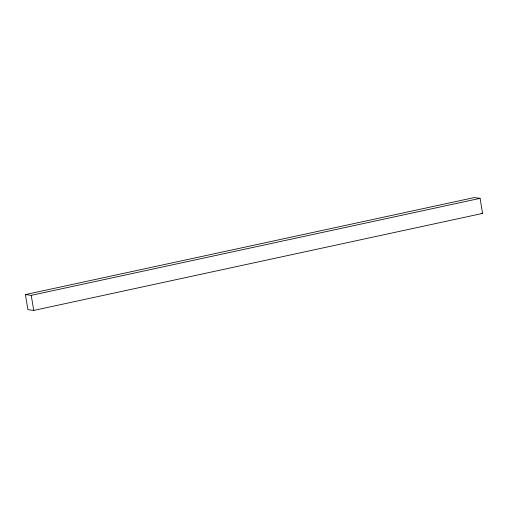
<?xml version="1.0" encoding="UTF-8"?>
<svg xmlns="http://www.w3.org/2000/svg" width="508" height="508" viewBox="0 0 508 508"><rect width="100%" height="100%" fill="white"/><g stroke="black" fill="none" stroke-linecap="round" stroke-linejoin="round"><path stroke-width="0.76" d="M25.4 294.583L474.25 197.574L480.079 198.342L482.6 213.417L33.75 310.426L27.921 309.658L25.4 294.583L31.223 295.351L480.079 198.342M481.146 213.227L482.6 213.417M31.223 295.351L33.75 310.426"/></g></svg>
